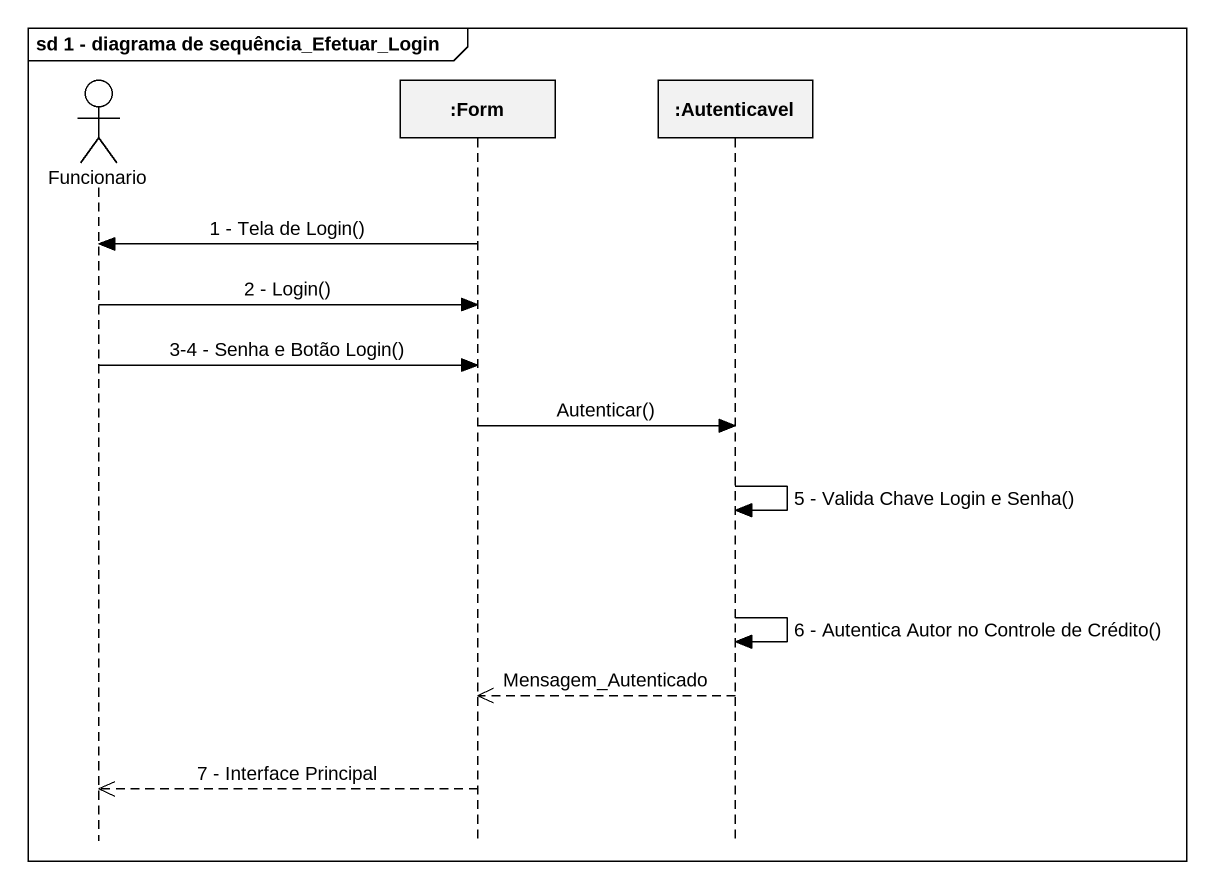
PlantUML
@startuml
mainframe sd 1 - diagrama de sequência_Efetuar_Login
hide footbox
actor Funcionario
participant ":Form" as Form
participant ":Autenticavel" as Autenticavel

Form -> Funcionario : 1 - Tela de Login()
Funcionario -> Form : 2 - Login()
Funcionario -> Form : 3-4 - Senha e Botão Login()
Form -> Autenticavel : Autenticar()
Autenticavel -> Autenticavel : 5 - Valida Chave Login e Senha()
Autenticavel -> Autenticavel : 6 - Autentica Autor no Controle de Crédito()
Autenticavel -->> Form : Mensagem_Autenticado
Form -->> Funcionario : 7 - Interface Principal
@enduml
